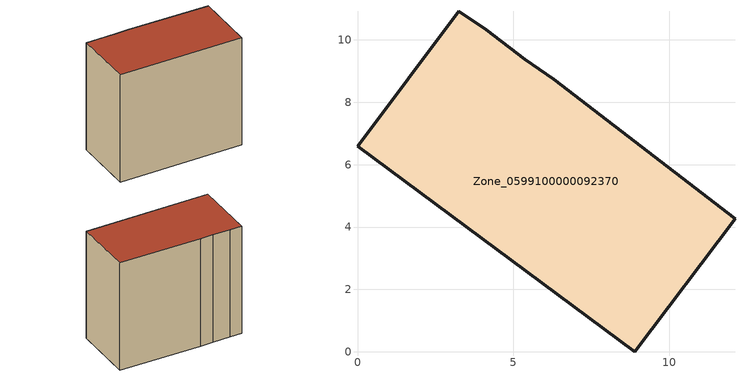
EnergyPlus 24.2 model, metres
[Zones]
Zone_0599100000092370
 floor ground (C_G): 6.29,8.74 12.1,4.27 8.89,0 0,6.59 3.25,10.92 4.12,10.33 5.36,9.38 z0
 wall outside (C_F): 5.36,9.38 4.12,10.33 3.25,10.92 0,6.59 8.89,0 12.1,4.27 6.29,8.74 5.36,9.38 z0:10.04
 roof outside (C_R): 12.1,4.27 6.29,8.74 5.36,9.38 4.12,10.33 3.25,10.92 0,6.59 8.89,0 z10.04
[BUILDING]
Pand.0599100000092370: North Axis=0; Terrain=City; Loads Convergence Tolerance Value=0.04; Temperature Convergence Tolerance Value=0.4; Solar Distribution=FullExterior; Maximum Number of Warmup Days=25; Minimum Number of Warmup Days=1
[Site:Location]
Rotterdam.The.Hague.AP_ZH_NLD Design_Conditions: Latitude=51.96; Longitude=4.45; Time Zone=1; Elevation=-4.5
[SITE:GROUNDTEMPERATURE:BUILDINGSURFACE]
18, 18, 18, 18, 18, 18, 18, 18, 18, 18, 18, 18
[MATERIAL] Thermal Absorptance=0.9; Solar Absorptance=0.7; Visible Absorptance=0.7
Name | Roughness | Thickness | Conductivity | Density | Specific Heat
G.TI.1946 | MediumSmooth | 0.15 | 1 | 540 | 1210
F.TI.1946 | Rough | 0.3 | 0.857143 | 1920 | 840
R.TI.1946 | MediumRough | 0.2 | 0.1 | 1500 | 1000
[CONSTRUCTION]
C_G: G.TI.1946
C_F: F.TI.1946
C_R: R.TI.1946
[ZONE]
Zone_0599100000092370: Type=1; Multiplier=1; Ceiling Height=Autocalculate; Volume=Autocalculate; Floor Area=autocalculate; Part of Total Floor Area=Yes
[ZONEINFILTRATION:DESIGNFLOWRATE]
Infil_Zone_0599100000092370: Zone or ZoneList or Space or SpaceList=Zone_0599100000092370; Schedule=AlwaysOn; Design Flow Rate Calculation Method=Flow/Area; Flow Rate per Floor Area=0.003; Constant Term Coefficient=1; Temperature Term Coefficient=0; Velocity Term Coefficient=0; Velocity Squared Term Coefficient=0
[HVACTEMPLATE:ZONE:IDEALLOADSAIRSYSTEM]
Zone_0599100000092370: Maximum Heating Supply Air Temperature=50; Minimum Cooling Supply Air Temperature=13; Maximum Heating Supply Air Humidity Ratio=0.0156; Minimum Cooling Supply Air Humidity Ratio=0.0077; Heating Limit=NoLimit; Cooling Limit=NoLimit; Dehumidification Control Type=ConstantSensibleHeatRatio; Cooling Sensible Heat Ratio=0.7; Dehumidification Setpoint=60; Humidification Control Type=None; Humidification Setpoint=30; Outdoor Air Method=None; Outdoor Air Flow Rate per Person=0.00944; Outdoor Air Flow Rate per Zone Floor Area=0; Outdoor Air Flow Rate per Zone=0; Demand Controlled Ventilation Type=None; Outdoor Air Economizer Type=NoEconomizer; Heat Recovery Type=None; Sensible Heat Recovery Effectiveness=0.7; Latent Heat Recovery Effectiveness=0.65
[ZONECONTROL:THERMOSTAT]
ThermostatControl_Zone_0599100000092370: Zone or ZoneList=Zone_0599100000092370; Control Type Schedule=DualSetpointControlType; Control 1=Thermostat_Zone_0599100000092370; Temperature Difference Between Cutout And Setpoint=0
[THERMOSTATSETPOINT:DUALSETPOINT]
Thermostat_Zone_0599100000092370: Heating Setpoint Temperature Schedule=HeatingSetpoint_Zone_0599100000092370; Cooling Setpoint Temperature Schedule=CoolingSetpoint_Zone_0599100000092370
[SCHEDULE:COMPACT]
HeatingSetpoint_Zone_0599100000092370: Through: 12/31, For: AllDays, Until: 24:00, 21
CoolingSetpoint_Zone_0599100000092370: Through: 12/31, For: AllDays, Until: 24:00, 24
DualSetpointControlType: Through: 12/31, For: AllDays, Until: 24:00, 4
AlwaysOn: Through: 12/31, For: AllDays, Until: 24:00, 1
